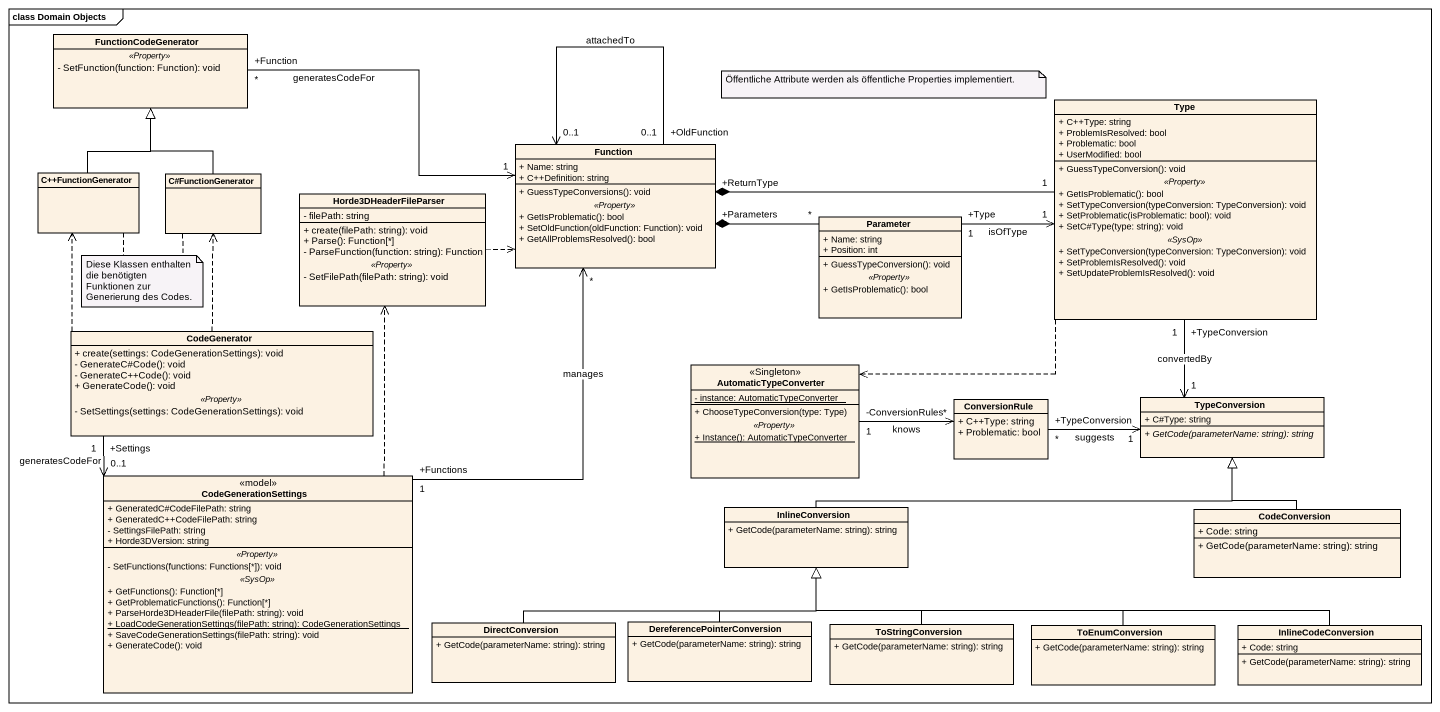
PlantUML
@startuml
mainframe class Domain Objects
hide circle
hide empty members
skinparam classAttributeIconSize 0
class FunctionCodeGenerator {
  .. <<Property>> ..
  - SetFunction(function: Function): void
}
class Type {
  + C++Type: string
  + ProblemIsResolved: bool
  + Problematic: bool
  + UserModified: bool
  --
  + GuessTypeConversion(): void
  .. <<Property>> ..
  + GetIsProblematic(): bool
  + SetTypeConversion(typeConversion: TypeConversion): void
  + SetProblematic(isProblematic: bool): void
  + SetC#Type(type: string): void
  .. <<SysOp>> ..
  + SetTypeConversion(typeConversion: TypeConversion): void
  + SetProblemIsResolved(): void
  + SetUpdateProblemIsResolved(): void
}
class Function {
  + Name: string
  + C++Definition: string
  --
  + GuessTypeConversions(): void
  .. <<Property>> ..
  + GetIsProblematic(): bool
  + SetOldFunction(oldFunction: Function): void
  + GetAllProblemsResolved(): bool
}
class "C++FunctionGenerator" as C_FunctionGenerator
class "C#FunctionGenerator" as C_FunctionGenerator_2
class Horde3DHeaderFileParser {
  - filePath: string
  --
  + create(filePath: string): void
  + Parse(): Function[*]
  - ParseFunction(function: string): Function
  .. <<Property>> ..
  - SetFilePath(filePath: string): void
}
class Parameter {
  + Name: string
  + Position: int
  --
  + GuessTypeConversion(): void
  .. <<Property>> ..
  + GetIsProblematic(): bool
}
class CodeGenerator {
  + create(settings: CodeGenerationSettings): void
  - GenerateC#Code(): void
  - GenerateC++Code(): void
  + GenerateCode(): void
  .. <<Property>> ..
  - SetSettings(settings: CodeGenerationSettings): void
}
class AutomaticTypeConverter <<Singleton>> {
  {static} - instance: AutomaticTypeConverter
  --
  + ChooseTypeConversion(type: Type)
  .. <<Property>> ..
  {static} + Instance(): AutomaticTypeConverter
}
class ConversionRule {
  + C++Type: string
  + Problematic: bool
}
class TypeConversion {
  + C#Type: string
  {abstract} + GetCode(parameterName: string): string
}
class CodeGenerationSettings <<model>> {
  + GeneratedC#CodeFilePath: string
  + GeneratedC++CodeFilePath: string
  - SettingsFilePath: string
  + Horde3DVersion: string
  .. <<Property>> ..
  - SetFunctions(functions: Functions[*]): void
  .. <<SysOp>> ..
  + GetFunctions(): Function[*]
  + GetProblematicFunctions(): Function[*]
  + ParseHorde3DHeaderFile(filePath: string): void
  {static} + LoadCodeGenerationSettings(filePath: string): CodeGenerationSettings
  + SaveCodeGenerationSettings(filePath: string): void
  + GenerateCode(): void
}
class InlineConversion {
  + GetCode(parameterName: string): string
}
class CodeConversion {
  + Code: string
  + GetCode(parameterName: string): string
}
class DirectConversion {
  + GetCode(parameterName: string): string
}
class DereferencePointerConversion {
  + GetCode(parameterName: string): string
}
class ToStringConversion {
  + GetCode(parameterName: string): string
}
class ToEnumConversion {
  + GetCode(parameterName: string): string
}
class InlineCodeConversion {
  + Code: string
  + GetCode(parameterName: string): string
}
FunctionCodeGenerator "+Function\n*" -right-> "1" Function : generatesCodeFor
Type .left.> AutomaticTypeConverter
Type "+TypeConversion\n1" --> "1" TypeConversion : convertedBy
Function "+ReturnType" *-right- "1" Type
Function "+OldFunction\n0..1" --> "0..1" Function : attachedTo
Function "+Parameters" *-right- "*" Parameter
C_FunctionGenerator -up-|> FunctionCodeGenerator
C_FunctionGenerator_2 -up-|> FunctionCodeGenerator
Horde3DHeaderFileParser .right.> Function
Parameter "+Type\n1" -right-> "1" Type : isOfType
CodeGenerator .up.> C_FunctionGenerator
CodeGenerator .up.> C_FunctionGenerator_2
CodeGenerator "+Settings\n1" --> "0..1" CodeGenerationSettings : generatesCodeFor
AutomaticTypeConverter "-ConversionRules\n1" -right-> "*" ConversionRule : knows
ConversionRule "+TypeConversion\n*" -right-> "1" TypeConversion : suggests
CodeGenerationSettings "+Functions\n1" -up-> "*" Function : manages
CodeGenerationSettings .up.> Horde3DHeaderFileParser
InlineConversion -right-|> TypeConversion
CodeConversion -up-|> TypeConversion
DirectConversion -right-|> InlineConversion
DereferencePointerConversion -up-|> InlineConversion
ToStringConversion -up-|> InlineConversion
ToEnumConversion -left-|> InlineConversion
InlineCodeConversion -left-|> InlineConversion
note as N1
  Öffentliche Attribute werden als öffentliche Properties implementiert.
end note
note as N2
  Diese Klassen enthalten die benötigten Funktionen zur Generierung des Codes.
end note
N2 .. C_FunctionGenerator
N2 .. C_FunctionGenerator_2
@enduml
